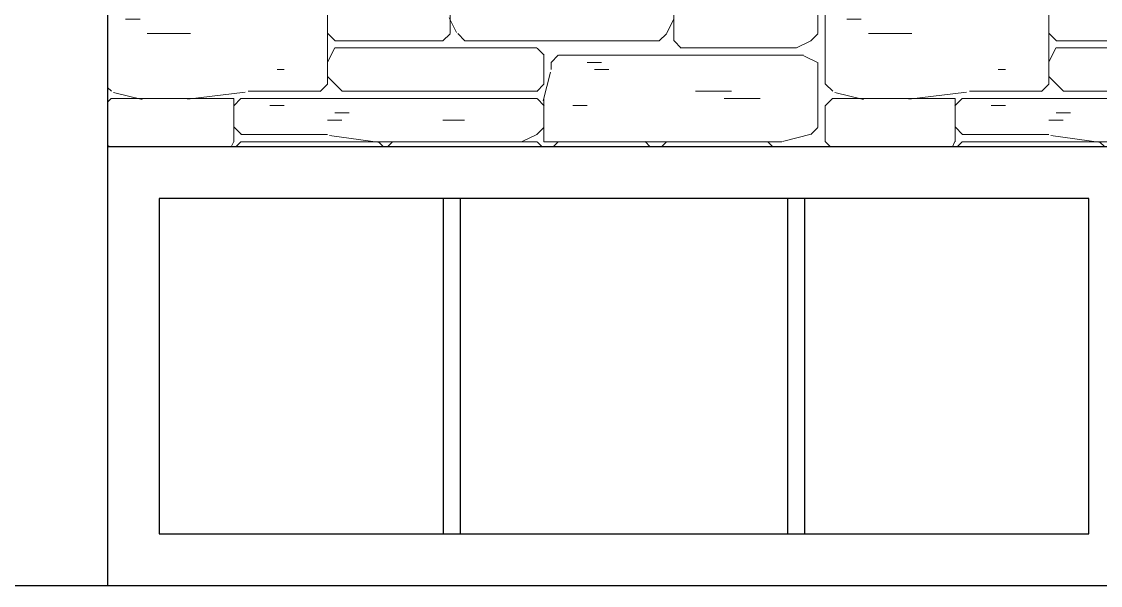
# Model space of a CAD drawing. Extents: x -12289450 to -10763036, y -7834513 to -6150123.
# Drawn here: x -11256972 to -11256270, y -7661361 to -7660994 of the extents above; entities that cross this region are included whole.
import ezdxf

# ---------------------------------------------------------------- set-up
doc = ezdxf.new("R2010")
doc.units = 0
doc.header["$LTSCALE"] = 25
doc.layers.add('RAZMER', color=7, linetype='Continuous', lineweight=9)
doc.layers.add('Двери демонтаж', color=15, linetype='Continuous', lineweight=9)

msp = doc.modelspace()

# ---------------------------------------------------------------- hatches: boundary and pattern name
at = {"layer": 'RAZMER', "lineweight": 9, "ltscale": 4}
h = msp.add_hatch(dxfattribs=at)
h.set_pattern_fill('DSLSTN', color=251, scale=168, style=0, pattern_type=2)
h.set_pattern_definition([(180, (-4778798.398981286, -3705200.155091851), (-5.746336696831177e-14, -469.224), [103.22928, -365.9947200000001]), (0, (-4779253.546261286, -3705218.924051852), (0, 469.224), [60.99912, -408.22488]), (0, (-4779192.547141286, -3705242.385251852), (0, 469.224), [32.84568, -436.37832]), (315, (-4779197.239381285, -3705237.693011852), (469.2239905311662, -1.119104808822158e-13), [6.635831496000001, -656.947116]), (270, (-4779197.239381285, -3705233.000771852), (469.224, -8.619505045246764e-14), [4.69224, -464.5317600000001]), (270, (-4779197.239381285, -3705223.616291852), (469.224, -8.619505045246764e-14), [9.38448, -459.83952]), (225, (-4779192.547141286, -3705218.924051852), (-7.460698725481052e-14, -469.2239905311662), [6.635831496000001, -656.947116]), (180, (-4779061.164421286, -3705218.924051852), (-5.746336696831177e-14, -469.224), [131.38272, -337.84128]), (135, (-4779056.472181285, -3705223.616291852), (-469.2239905311662, 3.730349362740526e-14), [6.635831496000001, -656.947116]), (90, (-4779056.472181285, -3705228.308531852), (-469.224, 2.873168348415588e-14), [4.69224, -464.5317600000001]), (180, (-4779061.164421286, -3704951.466371852), (-5.746336696831177e-14, -469.224), [197.07408, -272.14992]), (180, (-4779103.394581286, -3705045.311171852), (-5.746336696831177e-14, -469.224), [89.15256, -380.0714399999999]), (180, (-4778995.473061286, -3704834.160371852), (-5.746336696831177e-14, -469.224), [192.38184, -276.84216]), (225, (-4778920.397221286, -3705087.541331852), (-7.460698725481052e-14, -469.2239905311662), [6.635831496000001, -656.947116]), (315, (-4778920.397221286, -3705087.541331852), (469.2239905311662, -1.119104808822158e-13), [6.635831496000001, -656.947116]), (45, (-4779051.779941286, -3704918.620691852), (3.730349362740526e-14, 469.2239905311662), [6.635831496000001, -656.947116]), (0, (-4779187.854901286, -3704918.620691852), (0, 469.224), [136.07496, -333.14904]), (135, (-4778906.320501287, -3704984.312051852), (-469.2239905311662, 3.730349362740526e-14), [6.635831496000001, -656.947116]), (180, (-4778831.244661286, -3704984.312051852), (-5.746336696831177e-14, -469.224), [75.07584, -394.14816]), (225, (-4778986.088581286, -3704989.004291852), (-7.460698725481052e-14, -469.2239905311662), [6.635831496000001, -656.947116]), (180, (-4778826.552421286, -3704989.004291852), (-5.746336696831177e-14, -469.224), [159.53616, -309.6878400000001]), (0, (-4779225.392821286, -3705261.154211852), (0, 469.224), [9.38448, -459.83952]), (0, (-4779169.085941286, -3704998.388771852), (0, 469.224), [4.69224, -464.5317600000001]), (0, (-4779253.546261286, -3704974.927571852), (0, 469.224), [28.15344, -441.0705599999999]), (0, (-4779267.622981286, -3704965.543091852), (0, 469.224), [9.38448, -459.83952]), (0, (-4778850.013621286, -3704899.851731852), (0, 469.224), [18.76896, -450.4550400000001]), (0, (-4778840.629141286, -3704895.159491852), (0, 469.224), [37.53792, -431.6860800000001]), (0, (-4779169.085941286, -3705120.387011852), (0, 469.224), [4.69224, -464.5317600000001]), (0, (-4779230.085061286, -3705129.771491852), (0, 469.224), [42.23016000000001, -426.99384]), (0, (-4779281.699701286, -3705120.387011852), (0, 469.224), [14.07672, -455.14728]), (0, (-4778859.398101285, -3705247.077491852), (0, 469.224), [9.38448, -459.83952]), (0, (-4778850.013621286, -3705251.769731852), (0, 469.224), [14.07672, -455.14728]), (0, (-4778892.243781286, -3705223.616291852), (0, 469.224), [4.69224, -464.5317600000001]), (0, (-4778826.552421286, -3705214.231811852), (0, 469.224), [9.38448, -459.83952]), (0, (-4779112.779061286, -3705200.155091851), (0, 469.224), [9.38448, -459.83952]), (0, (-4779098.702341286, -3705167.309411852), (0, 469.224), [14.07672, -455.14728]), (0, (-4778986.088581286, -3705214.231811852), (0, 469.224), [4.69224, -464.5317600000001]), (0, (-4779000.165301286, -3705218.924051852), (0, 469.224), [42.23016000000001, -426.99384]), (0, (-4778920.397221286, -3705181.386131852), (0, 469.224), [4.69224, -464.5317600000001]), (0, (-4778915.704981286, -3705176.693891852), (0, 469.224), [18.76896, -450.4550400000001]), (0, (-4779000.165301286, -3705172.001651852), (0, 469.224), [4.69224, -464.5317600000001]), (0, (-4779033.010981286, -3705167.309411852), (0, 469.224), [46.9224, -422.3016]), (0, (-4778896.936021285, -3705129.771491852), (0, 469.224), [32.84568, -436.37832]), (0, (-4778948.550661286, -3705111.002531852), (0, 469.224), [14.07672, -455.14728]), (0, (-4779075.241141286, -3705073.464611852), (0, 469.224), [4.69224, -464.5317600000001]), (0, (-4779028.318741286, -3705064.080131852), (0, 469.224), [9.38448, -459.83952]), (0, (-4779023.626501285, -3705059.387891852), (0, 469.224), [9.38448, -459.83952]), (0, (-4779155.009221286, -3704843.544851852), (0, 469.224), [4.69224, -464.5317600000001]), (0, (-4779155.009221286, -3704871.698291852), (0, 469.224), [28.15344, -441.0705599999999]), (0, (-4779070.548901285, -3704852.929331852), (0, 469.224), [9.38448, -459.83952]), (0, (-4779061.164421286, -3704848.237091852), (0, 469.224), [37.53792, -431.6860800000001]), (0, (-4779103.394581286, -3704942.081891852), (0, 469.224), [9.38448, -459.83952]), (0, (-4779206.623861286, -3704932.697411852), (0, 469.224), [14.07672, -455.14728]), (0, (-4779211.316101286, -3704928.005171852), (0, 469.224), [60.99912, -408.22488]), (0, (-4778939.166181285, -3704951.466371852), (0, 469.224), [4.69224, -464.5317600000001]), (0, (-4779014.242021286, -3704942.081891852), (0, 469.224), [4.69224, -464.5317600000001]), (0, (-4779004.857541285, -3704946.774131852), (0, 469.224), [14.07672, -455.14728]), (0, (-4778878.167061286, -3705017.157731852), (0, 469.224), [23.4612, -445.7628]), (0, (-4778896.936021285, -3705012.465491852), (0, 469.224), [23.4612, -445.7628]), (0, (-4778976.704101285, -3705021.849971852), (0, 469.224), [9.38448, -459.83952]), (0, (-4778962.627381287, -3704998.388771852), (0, 469.224), [9.38448, -459.83952]), (0, (-4778967.319621285, -3704993.696531852), (0, 469.224), [9.38448, -459.83952]), (0, (-4779061.164421286, -3705031.234451852), (0, 469.224), [14.07672, -455.14728]), (0, (-4779131.548021286, -3705026.542211852), (0, 469.224), [9.38448, -459.83952]), (0, (-4779136.240261286, -3705031.234451852), (0, 469.224), [9.38448, -459.83952]), (0, (-4779173.778181287, -3705021.849971852), (0, 469.224), [9.38448, -459.83952]), (270, (-4779197.239381285, -3704787.237971852), (469.224, -8.619505045246764e-14), [42.23016000000001, -426.99384]), (243.43495, (-4779192.547141286, -3704777.853491852), (1.715287281811584e-05, -469.2239954051656), [10.49216767199994, -1038.724579199996]), (251.56505, (-4779108.086821286, -3704810.699171852), (-3.795795432637306e-06, -469.2239928359082), [14.8381674, -1468.978392]), (270, (-4779108.086821286, -3704791.930211852), (469.224, -8.619505045246764e-14), [18.76896, -450.4550400000001]), (288.43495, (-4779112.779061286, -3704777.853491852), (469.2240248655808, -938.4479967513748), [14.8381674, -1468.978392]), (333.43495, (-4779305.160901286, -3705143.848211852), (469.2239954051656, 1.715287278081234e-05), [10.492167672, -1038.7245792]), (296.56505, (-4779309.853141285, -3705134.463731852), (469.2240007918577, -469.2240200712275), [10.492167672, -1038.7245792]), (270, (-4779309.853141285, -3705115.694771852), (469.224, -8.619505045246764e-14), [18.76896, -450.4550400000001]), (206.56505, (-4779300.468661286, -3705111.002531852), (-469.2240200712273, -469.2240007918579), [10.492167672, -1038.7245792]), (26.565051, (-4779305.160901286, -3704810.699171852), (469.2240118817235, 469.2240089813617), [10.49216767199994, -1038.724579199996]), (348.69007, (-4779300.468661286, -3704848.237091852), (469.2239956685666, 2.190837310500626e-05), [23.92582584, -2368.656528]), (333.43495, (-4779309.853141285, -3704843.544851852), (469.2239954051656, 1.715287278081234e-05), [10.492167672, -1038.7245792]), (270, (-4779309.853141285, -3704815.391411852), (469.224, -8.619505045246764e-14), [28.15344, -441.0705599999999]), (225, (-4779305.160901286, -3704810.699171852), (-7.460698725481052e-14, -469.2239905311662), [6.635831496000001, -656.947116]), (0, (-4779305.160901286, -3705106.310291852), (0, 469.224), [98.53703999999999, -370.68696]), (315, (-4779314.545381285, -3705096.925811852), (469.2239905311662, -1.119104808822158e-13), [13.271658288, -650.311284]), (270, (-4779314.545381285, -3705068.772371852), (469.224, -8.619505045246764e-14), [28.15344, -441.0705599999999]), (243.43495, (-4779309.853141285, -3705059.387891852), (1.715287281811584e-05, -469.2239954051656), [10.49216767199994, -1038.724579199996]), (225, (-4779305.160901286, -3705054.695651852), (-7.460698725481052e-14, -469.2239905311662), [6.635831496000001, -656.947116]), (194.03624, (-4779286.391941286, -3705050.003411852), (-1407.672042781875, -469.223919999427), [19.34660279999988, -1915.313567999992]), (0, (-4779103.394581286, -3705045.311171852), (0, 469.224), [9.38448, -459.83952]), (0, (-4779230.085061286, -3705251.769731852), (0, 469.224), [23.4612, -445.7628]), (0, (-4779253.546261286, -3705256.461971852), (0, 469.224), [51.61464, -417.60936]), (45, (-4779253.546261286, -3704890.467251852), (3.730349362740526e-14, 469.2239905311662), [13.271658288, -650.311284]), (90, (-4779253.546261286, -3704909.236211852), (-469.224, 2.873168348415588e-14), [18.76896, -450.4550400000001]), (135, (-4779248.854021286, -3704913.928451852), (-469.2239905311662, 3.730349362740526e-14), [6.635831496000001, -656.947116]), (116.56505, (-4779192.547141286, -3704895.159491852), (-469.2240007918577, 469.2240200712274), [10.49216767199994, -1038.724579199996]), (90, (-4779192.547141286, -3704904.543971852), (-469.224, 2.873168348415588e-14), [9.38448, -459.83952]), (63.434949, (-4779197.239381285, -3704913.928451852), (-8.963369209524785e-06, 469.2239954051659), [10.49216767199994, -1038.724579199996]), (288.43495, (-4778896.936021285, -3704899.851731852), (469.2240248655808, -938.4479967513748), [14.8381674, -1468.978392]), (270, (-4778896.936021285, -3704895.159491852), (469.224, -8.619505045246764e-14), [4.69224, -464.5317600000001]), (243.43495, (-4778892.243781286, -3704885.775011852), (1.715287281811584e-05, -469.2239954051656), [10.49216767199994, -1038.724579199996]), (251.56505, (-4778840.629141286, -3705129.771491852), (-3.795795432637306e-06, -469.2239928359082), [14.8381674, -1468.978392]), (270, (-4778840.629141286, -3705106.310291852), (469.224, -8.619505045246764e-14), [23.4612, -445.7628]), (296.56505, (-4778845.321381286, -3705096.925811852), (469.2240007918577, -469.2240200712275), [10.492167672, -1038.7245792]), (288.43495, (-4779056.472181285, -3705129.771491852), (469.2240248655808, -938.4479967513748), [14.8381674, -1468.978392]), (270, (-4779056.472181285, -3705125.079251852), (469.224, -8.619505045246764e-14), [4.69224, -464.5317600000001]), (243.43495, (-4779051.779941286, -3705115.694771852), (1.715287281811584e-05, -469.2239954051656), [10.49216767199994, -1038.724579199996]), (243.43495, (-4779131.548021286, -3705134.463731852), (1.715287281811584e-05, -469.2239954051656), [10.49216767199994, -1038.724579199996]), (270, (-4779131.548021286, -3705125.079251852), (469.224, -8.619505045246764e-14), [9.38448, -459.83952]), (296.56505, (-4779136.240261286, -3705115.694771852), (469.2240007918577, -469.2240200712275), [10.492167672, -1038.7245792]), (315, (-4779056.472181285, -3704895.159491852), (469.2239905311662, -1.119104808822158e-13), [13.271658288, -650.311284]), (63.434949, (-4779136.240261286, -3704993.696531852), (-8.963369209524785e-06, 469.2239954051659), [10.49216767199994, -1038.724579199996]), (90, (-4779136.240261286, -3705003.081011852), (-469.224, 2.873168348415588e-14), [9.38448, -459.83952]), (135, (-4779126.855781285, -3705012.465491852), (-469.2239905311662, 3.730349362740526e-14), [13.271658288, -650.311284]), (90, (-4778817.167941285, -3705035.926691852), (-469.224, 2.873168348415588e-14), [42.23016000000001, -426.99384]), (45, (-4778821.860181286, -3705040.618931852), (3.730349362740526e-14, 469.2239905311662), [6.635831496000001, -656.947116]), (270, (-4778845.321381286, -3705050.003411852), (469.224, -8.619505045246764e-14), [32.84568, -436.37832]), (270, (-4778920.397221286, -3705050.003411852), (469.224, -8.619505045246764e-14), [37.53792, -431.6860800000001]), (108.43495, (-4778789.014501287, -3705218.924051852), (-469.2240248655809, 938.4479967513748), [14.8381674, -1468.978392]), (90, (-4778789.014501287, -3705247.077491852), (-469.224, 2.873168348415588e-14), [28.15344, -441.0705599999999]), (78.69006800000001, (-4778793.706741286, -3705270.538691852), (-5.529365925127649e-06, 469.2239956685671), [23.92582583999988, -2368.656527999985]), (278.1301, (-4778911.012741285, -3705237.693011852), (469.2238753301314, -2815.343942033805), [33.17914824, -3284.735664]), (270, (-4778911.012741285, -3705218.924051852), (469.224, -8.619505045246764e-14), [18.76896, -450.4550400000001]), (251.56505, (-4778906.320501287, -3705204.847331852), (-3.795795432637306e-06, -469.2239928359082), [14.8381674, -1468.978392]), (333.43495, (-4779145.624741286, -3705200.155091851), (469.2239954051656, 1.715287278081234e-05), [10.492167672, -1038.7245792]), (180, (-4779140.932501285, -3705218.924051852), (-5.746336696831177e-14, -469.224), [32.84568, -436.37832]), (0, (-4779192.547141286, -3705017.157731852), (0, 469.224), [192.38184, -276.84216]), (180, (-4779112.779061286, -3705242.385251852), (-5.746336696831177e-14, -469.224), [46.9224, -422.3016]), (189.46232, (-4779084.625621285, -3705237.693011852), (-2346.119932032379, -469.2238966853508), [28.54178376, -2825.636352]), (180, (-4779061.164421286, -3705237.693011852), (-5.746336696831177e-14, -469.224), [23.4612, -445.7628]), (0, (-4779098.702341286, -3705218.924051852), (0, 469.224), [14.07672, -455.14728]), (0, (-4779164.393701285, -3705218.924051852), (0, 469.224), [14.07672, -455.14728]), (180, (-4779244.161781285, -3705050.003411852), (-5.746336696831177e-14, -469.224), [42.23016000000001, -426.99384]), (90, (-4779197.239381285, -3705045.311171852), (-469.224, 2.873168348415588e-14), [28.15344, -441.0705599999999]), (63.434949, (-4779201.931621286, -3705054.695651852), (-8.963369209524785e-06, 469.2239954051659), [10.49216767199994, -1038.724579199996]), (0, (-4779216.008341286, -3705054.695651852), (0, 469.224), [14.07672, -455.14728]), (350.53768, (-4779244.161781285, -3705050.003411852), (469.2239953842266, 2.029215583165822e-05), [28.54178376, -2825.636352]), (0, (-4779230.085061286, -3705054.695651852), (0, 469.224), [23.4612, -445.7628]), (350.53768, (-4779258.238501285, -3705050.003411852), (469.2239953842266, 2.029215583165822e-05), [28.54178376, -2825.636352]), (350.53768, (-4778873.474821285, -3704806.006931852), (469.2239953842266, 2.029215583165822e-05), [28.54178376, -2825.636352]), (0, (-4778972.011861286, -3704806.006931852), (0, 469.224), [98.53703999999999, -370.68696]), (26.565051, (-4778981.396341286, -3704810.699171852), (469.2240118817235, 469.2240089813617), [10.49216767199994, -1038.724579199996]), (0, (-4779103.394581286, -3704810.699171852), (0, 469.224), [117.306, -351.9179999999999]), (0, (-4779126.855781285, -3704773.161251851), (0, 469.224), [9.38448, -459.83952]), (341.56505, (-4779140.932501285, -3704768.469011852), (469.2239928359081, -3.795795469940799e-06), [14.83816739999993, -1468.978391999992]), (0, (-4779159.701461286, -3704768.469011852), (0, 469.224), [18.76896, -450.4550400000001]), (9.462322200000001, (-4779187.854901286, -3704773.161251851), (2346.119914015473, 469.2239867698888), [28.54178376, -2825.636352]), (348.69007, (-4779225.392821286, -3704806.006931852), (469.2239956685666, 2.190837310500626e-05), [23.92582584, -2368.656528]), (0, (-4779295.776421286, -3704806.006931852), (0, 469.224), [70.3836, -398.8404]), (8.130102299999999, (-4779234.777301285, -3704852.929331852), (2815.343923197951, 469.2239883452786), [33.17914823999988, -3284.735663999984]), (0, (-4779277.007461286, -3704852.929331852), (0, 469.224), [42.23016000000001, -426.99384]), (281.3099300000001, (-4779197.239381285, -3704862.313811852), (469.2239304393793, -1876.896073772413), [23.92582584, -2368.656528]), (270, (-4779197.239381285, -3704848.237091852), (469.224, -8.619505045246764e-14), [14.07672, -455.14728]), (243.43495, (-4779192.547141286, -3704838.852611852), (1.715287281811584e-05, -469.2239954051656), [10.49216767199994, -1038.724579199996]), (0, (-4779042.395461286, -3704829.468131852), (0, 469.224), [28.15344, -441.0705599999999]), (0, (-4779159.701461286, -3704829.468131852), (0, 469.224), [23.4612, -445.7628]), (0, (-4779004.857541285, -3704890.467251852), (0, 469.224), [9.38448, -459.83952]), (9.462322200000001, (-4779033.010981286, -3704895.159491852), (2346.119914015473, 469.2239867698888), [28.54178376, -2825.636352]), (0, (-4779145.624741286, -3704895.159491852), (0, 469.224), [112.61376, -356.61024]), (0, (-4779145.624741286, -3704895.159491852), (0, 469.224), [32.84568, -436.37832]), (353.65981, (-4779187.854901286, -3704890.467251852), (469.2239882967547, 1.689548472727509e-05), [42.4900392, -4206.514032]), (180, (-4778831.244661286, -3704876.390531852), (-5.746336696831177e-14, -469.224), [154.84392, -314.38008]), (0, (-4778986.088581286, -3704852.929331852), (0, 469.224), [154.84392, -314.38008]), (0, (-4778906.320501287, -3704951.466371852), (0, 469.224), [103.22928, -365.9947200000001]), (0, (-4778906.320501287, -3704923.312931852), (0, 469.224), [103.22928, -365.9947200000001]), (0, (-4778972.011861286, -3704923.312931852), (0, 469.224), [65.69136, -403.53264]), (333.43495, (-4778981.396341286, -3704918.620691852), (469.2239954051656, 1.715287278081234e-05), [10.492167672, -1038.7245792]), (348.69007, (-4778925.089461286, -3704876.390531852), (469.2239956685666, 2.190837310500626e-05), [23.92582584, -2368.656528]), (14.036243, (-4778981.396341286, -3704881.082771852), (1407.672018213365, 469.2239937049628), [19.34660279999988, -1915.313567999992]), (180, (-4779136.240261286, -3705040.618931852), (-5.746336696831177e-14, -469.224), [37.53792, -431.6860800000001]), (0, (-4779258.238501285, -3704923.312931852), (0, 469.224), [197.07408, -272.14992]), (0, (-4779112.779061286, -3704956.158611852), (0, 469.224), [28.15344, -441.0705599999999]), (0, (-4779187.854901286, -3705012.465491852), (0, 469.224), [46.9224, -422.3016]), (165.96376, (-4779258.238501285, -3705017.157731852), (-469.2239836058466, -3.410503381573449e-05), [19.3466028, -1915.313568]), (180, (-4779225.392821286, -3705017.157731852), (-5.746336696831177e-14, -469.224), [32.84568, -436.37832]), (187.12502, (-4779187.854901286, -3705012.465491852), (-3284.568006836728, -469.2242115761472), [37.83005016000001, -3745.174776000001]), (0, (-4779277.007461286, -3704956.158611852), (0, 469.224), [136.07496, -333.14904]), (0, (-4779103.394581286, -3705275.230931852), (0, 469.224), [187.6896, -281.5344]), (0, (-4778957.935141286, -3705237.693011852), (0, 469.224), [23.4612, -445.7628]), (0, (-4779103.394581286, -3705242.385251852), (0, 469.224), [187.6896, -281.5344]), (296.56505, (-4779056.472181285, -3705223.616291852), (469.2240007918577, -469.2240200712275), [10.492167672, -1038.7245792]), (270, (-4779056.472181285, -3705218.924051852), (469.224, -8.619505045246764e-14), [4.69224, -464.5317600000001]), (255.96376, (-4779051.779941286, -3705200.155091851), (3.410503377843099e-05, -469.2239836058466), [19.3466028, -1915.313568]), (0, (-4779047.087701285, -3705195.462851852), (0, 469.224), [173.61288, -295.61112]), (284.03624, (-4778995.473061286, -3705125.079251852), (469.223919999427, -1407.672042781875), [19.3466028, -1915.313568]), (270, (-4778995.473061286, -3705111.002531852), (469.224, -8.619505045246764e-14), [14.07672, -455.14728]), (251.56505, (-4778990.780821285, -3705096.925811852), (-3.795795432637306e-06, -469.2239928359082), [14.8381674, -1468.978392]), (0, (-4779047.087701285, -3705153.232691851), (0, 469.224), [173.61288, -295.61112]), (180, (-4778859.398101285, -3705092.233571853), (-5.746336696831177e-14, -469.224), [56.30688000000001, -412.91712]), (206.56505, (-4778850.013621286, -3705087.541331852), (-469.2240200712273, -469.2240007918579), [10.492167672, -1038.7245792]), (315, (-4778995.473061286, -3705078.156851852), (469.2239905311662, -1.119104808822158e-13), [6.635831496000001, -656.947116]), (270, (-4778995.473061286, -3705068.772371852), (469.224, -8.619505045246764e-14), [9.38448, -459.83952]), (243.43495, (-4778990.780821285, -3705050.003411852), (1.715287281811584e-05, -469.2239954051656), [10.49216767199994, -1038.724579199996]), (135, (-4778920.397221286, -3705054.695651852), (-469.2239905311662, 3.730349362740526e-14), [13.271658288, -650.311284]), (165.96376, (-4778967.319621285, -3705092.233571853), (-469.2239836058466, -3.410503381573449e-05), [19.3466028, -1915.313568]), (180, (-4778925.089461286, -3705092.233571853), (-5.746336696831177e-14, -469.224), [42.23016000000001, -426.99384]), (0, (-4778990.780821285, -3705096.925811852), (0, 469.224), [145.45944, -323.7645600000001]), (26.565051, (-4779150.316981286, -3705200.155091851), (469.2240118817235, 469.2240089813617), [10.49216767199994, -1038.724579199996]), (0, (-4779169.085941286, -3705200.155091851), (0, 469.224), [18.76896, -450.4550400000001]), (0, (-4779286.391941286, -3705200.155091851), (0, 469.224), [46.9224, -422.3016]), (353.65981, (-4779328.622101285, -3705195.462851852), (469.2239882967547, 1.689548472727509e-05), [42.4900392, -4206.514032]), (0, (-4779328.622101285, -3705153.232691851), (0, 469.224), [187.6896, -281.5344]), (0, (-4779295.776421286, -3705148.540451852), (0, 469.224), [154.84392, -314.38008]), (0, (-4779300.468661286, -3705111.002531852), (0, 469.224), [159.53616, -309.6878400000001]), (260.53768, (-4779051.779941286, -3705186.078371852), (2.029215585963584e-05, -469.2239953842266), [28.54178376, -2825.636352]), (270, (-4779051.779941286, -3705167.309411852), (469.224, -8.619505045246764e-14), [18.76896, -450.4550400000001]), (288.43495, (-4779056.472181285, -3705153.232691851), (469.2240248655808, -938.4479967513748), [14.8381674, -1468.978392]), (284.03624, (-4779136.240261286, -3705195.462851852), (469.223919999427, -1407.672042781875), [19.3466028, -1915.313568]), (270, (-4779136.240261286, -3705176.693891852), (469.224, -8.619505045246764e-14), [18.76896, -450.4550400000001]), (258.69007, (-4779131.548021286, -3705153.232691851), (2.190837312365801e-05, -469.2239956685666), [23.92582584, -2368.656528]), (45, (-4779061.164421286, -3705143.848211852), (3.730349362740526e-14, 469.2239905311662), [6.635831496000001, -656.947116]), (11.309932, (-4779084.625621285, -3705148.540451852), (1876.896057393407, 469.2239959554106), [23.92582584, -2368.656528]), (0, (-4779108.086821286, -3705148.540451852), (0, 469.224), [23.4612, -445.7628]), (345.96376, (-4779126.855781285, -3705143.848211852), (469.2239836058466, 3.410503417011768e-05), [19.3466028, -1915.313568]), (198.43495, (-4779112.779061286, -3705106.310291852), (-938.4479967513748, -469.2240248655804), [14.8381674, -1468.978392]), (180, (-4779098.702341286, -3705106.310291852), (-5.746336696831177e-14, -469.224), [14.07672, -455.14728]), (165.96376, (-4779079.933381286, -3705111.002531852), (-469.2239836058466, -3.410503381573449e-05), [19.3466028, -1915.313568]), (180, (-4779061.164421286, -3705111.002531852), (-5.746336696831177e-14, -469.224), [18.76896, -450.4550400000001]), (0, (-4779112.779061286, -3705106.310291852), (0, 469.224), [4.69224, -464.5317600000001]), (0, (-4779192.547141286, -3705106.310291852), (0, 469.224), [84.46032000000001, -384.76368]), (345.96376, (-4779126.855781285, -3705064.080131852), (469.2239836058466, 3.410503417011768e-05), [19.3466028, -1915.313568]), (0, (-4779169.085941286, -3705064.080131852), (0, 469.224), [42.23016000000001, -426.99384]), (11.309932, (-4779192.547141286, -3705068.772371852), (1876.896057393407, 469.2239959554106), [23.92582584, -2368.656528]), (296.56505, (-4779201.931621286, -3705092.233571853), (469.2240007918577, -469.2240200712275), [10.492167672, -1038.7245792]), (270, (-4779201.931621286, -3705087.541331852), (469.224, -8.619505045246764e-14), [4.69224, -464.5317600000001]), (251.56505, (-4779197.239381285, -3705073.464611852), (-3.795795432637306e-06, -469.2239928359082), [14.8381674, -1468.978392]), (270, (-4779098.702341286, -3705050.003411852), (469.224, -8.619505045246764e-14), [56.30688000000001, -412.91712]), (351.8699, (-4779136.240261286, -3705040.618931852), (469.2239943325718, 2.213042301812962e-05), [33.17914824000001, -3284.735664]), (0, (-4779159.701461286, -3705040.618931852), (0, 469.224), [23.4612, -445.7628]), (0, (-4779014.242021286, -3705106.310291852), (0, 469.224), [14.07672, -455.14728]), (14.036243, (-4779033.010981286, -3705111.002531852), (1407.672018213365, 469.2239937049628), [19.34660279999988, -1915.313567999992]), (0, (-4779051.779941286, -3705111.002531852), (0, 469.224), [18.76896, -450.4550400000001]), (348.69007, (-4779075.241141286, -3705106.310291852), (469.2239956685666, 2.190837310500626e-05), [23.92582584, -2368.656528]), (0, (-4779098.702341286, -3705106.310291852), (0, 469.224), [23.4612, -445.7628]), (180, (-4779000.165301286, -3705045.311171852), (-5.746336696831177e-14, -469.224), [93.84479999999999, -375.3792]), (14.036243, (-4778840.629141286, -3705045.311171852), (1407.672018213365, 469.2239937049628), [19.34660279999988, -1915.313567999992]), (0, (-4778957.935141286, -3705045.311171852), (0, 469.224), [117.306, -351.9179999999999]), (243.43495, (-4778911.012741285, -3704965.543091852), (1.715287281811584e-05, -469.2239954051656), [10.49216767199994, -1038.724579199996]), (270, (-4778911.012741285, -3704951.466371852), (469.224, -8.619505045246764e-14), [14.07672, -455.14728]), (281.3099300000001, (-4778915.704981286, -3704928.005171852), (469.2239304393793, -1876.896073772413), [23.92582584, -2368.656528]), (296.56505, (-4779056.472181285, -3704965.543091852), (469.2240007918577, -469.2240200712275), [10.492167672, -1038.7245792]), (270, (-4779056.472181285, -3704942.081891852), (469.224, -8.619505045246764e-14), [23.4612, -445.7628]), (251.56505, (-4779051.779941286, -3704928.005171852), (-3.795795432637306e-06, -469.2239928359082), [14.8381674, -1468.978392]), (0, (-4779051.779941286, -3704928.005171852), (0, 469.224), [136.07496, -333.14904]), (0, (-4779047.087701285, -3704979.619811852), (0, 469.224), [126.69048, -342.5335200000001]), (26.565051, (-4778831.244661286, -3704984.312051852), (469.2240118817235, 469.2240089813617), [10.49216767199994, -1038.724579199996]), (333.43495, (-4778826.552421286, -3704989.004291852), (469.2239954051656, 1.715287278081234e-05), [10.492167672, -1038.7245792]), (90, (-4778990.780821285, -3704998.388771852), (-469.224, 2.873168348415588e-14), [4.69224, -464.5317600000001]), (75.963757, (-4778995.473061286, -3705017.157731852), (-9.536523418951504e-06, 469.2239836058477), [19.3466028, -1915.313568]), (90, (-4778995.473061286, -3705045.311171852), (-469.224, 2.873168348415588e-14), [28.15344, -441.0705599999999]), (0, (-4779131.548021286, -3704984.312051852), (0, 469.224), [131.38272, -337.84128]), (0, (-4779112.779061286, -3704979.619811852), (0, 469.224), [23.4612, -445.7628]), (180, (-4779061.164421286, -3704979.619811852), (-5.746336696831177e-14, -469.224), [70.3836, -398.8404]), (225, (-4779056.472181285, -3704974.927571852), (-7.460698725481052e-14, -469.2239905311662), [6.635831496000001, -656.947116]), (270, (-4779056.472181285, -3704960.850851852), (469.224, -8.619505045246764e-14), [14.07672, -455.14728]), (315, (-4779061.164421286, -3704956.158611852), (469.2239905311662, -1.119104808822158e-13), [6.635831496000001, -656.947116]), (0, (-4779131.548021286, -3704956.158611852), (0, 469.224), [70.3836, -398.8404]), (45, (-4779136.240261286, -3704960.850851852), (3.730349362740526e-14, 469.2239905311662), [6.635831496000001, -656.947116]), (90, (-4779136.240261286, -3704974.927571852), (-469.224, 2.873168348415588e-14), [14.07672, -455.14728]), (135, (-4779131.548021286, -3704979.619811852), (-469.2239905311662, 3.730349362740526e-14), [6.635831496000001, -656.947116]), (26.565051, (-4779009.549781285, -3705045.311171852), (469.2240118817235, 469.2240089813617), [10.49216767199994, -1038.724579199996]), (0, (-4779033.010981286, -3705045.311171852), (0, 469.224), [23.4612, -445.7628]), (0, (-4779192.547141286, -3705040.618931852), (0, 469.224), [18.76896, -450.4550400000001]), (180, (-4779000.165301286, -3705012.465491852), (-5.746336696831177e-14, -469.224), [126.69048, -342.5335200000001]), (180, (-4778821.860181286, -3704956.158611852), (-5.746336696831177e-14, -469.224), [84.46032000000001, -384.76368]), (225, (-4779056.472181285, -3705233.000771852), (-7.460698725481052e-14, -469.2239905311662), [6.635831496000001, -656.947116]), (45, (-4779201.931621286, -3705251.769731852), (3.730349362740526e-14, 469.2239905311662), [6.635831496000001, -656.947116]), (315, (-4779201.931621286, -3705223.616291852), (469.2239905311662, -1.119104808822158e-13), [6.635831496000001, -656.947116]), (45, (-4779258.238501285, -3705228.308531852), (3.730349362740526e-14, 469.2239905311662), [6.635831496000001, -656.947116]), (315, (-4779258.238501285, -3705247.077491852), (469.2239905311662, -1.119104808822158e-13), [6.635831496000001, -656.947116]), (45, (-4779258.238501285, -3705261.154211852), (3.730349362740526e-14, 469.2239905311662), [6.635831496000001, -656.947116]), (315, (-4779258.238501285, -3705270.538691852), (469.2239905311662, -1.119104808822158e-13), [6.635831496000001, -656.947116]), (225, (-4779197.239381285, -3705270.538691852), (-7.460698725481052e-14, -469.2239905311662), [6.635831496000001, -656.947116]), (315, (-4779201.931621286, -3705256.461971852), (469.2239905311662, -1.119104808822158e-13), [6.635831496000001, -656.947116]), (315, (-4779108.086821286, -3705270.538691852), (469.2239905311662, -1.119104808822158e-13), [6.635831496000001, -656.947116]), (45, (-4779108.086821286, -3705247.077491852), (3.730349362740526e-14, 469.2239905311662), [6.635831496000001, -656.947116]), (225, (-4778793.706741286, -3705270.538691852), (-7.460698725481052e-14, -469.2239905311662), [6.635831496000001, -656.947116]), (315, (-4778798.398981286, -3705200.155091851), (469.2239905311662, -1.119104808822158e-13), [6.635831496000001, -656.947116]), (45, (-4778906.320501287, -3705204.847331852), (3.730349362740526e-14, 469.2239905311662), [6.635831496000001, -656.947116]), (315, (-4778906.320501287, -3705270.538691852), (469.2239905311662, -1.119104808822158e-13), [6.635831496000001, -656.947116]), (225, (-4778911.012741285, -3705270.538691852), (-7.460698725481052e-14, -469.2239905311662), [6.635831496000001, -656.947116]), (315, (-4778915.704981286, -3705242.385251852), (469.2239905311662, -1.119104808822158e-13), [6.635831496000001, -656.947116]), (225, (-4778911.012741285, -3705233.000771852), (-7.460698725481052e-14, -469.2239905311662), [6.635831496000001, -656.947116]), (315, (-4778915.704981286, -3705200.155091851), (469.2239905311662, -1.119104808822158e-13), [6.635831496000001, -656.947116]), (315, (-4779051.779941286, -3705233.000771852), (469.2239905311662, -1.119104808822158e-13), [6.635831496000001, -656.947116]), (45, (-4779051.779941286, -3705200.155091851), (3.730349362740526e-14, 469.2239905311662), [6.635831496000001, -656.947116]), (45, (-4779061.164421286, -3705218.924051852), (3.730349362740526e-14, 469.2239905311662), [6.635831496000001, -656.947116]), (315, (-4779131.548021286, -3705214.231811852), (469.2239905311662, -1.119104808822158e-13), [6.635831496000001, -656.947116]), (225, (-4779136.240261286, -3705214.231811852), (-7.460698725481052e-14, -469.2239905311662), [6.635831496000001, -656.947116]), (315, (-4779258.238501285, -3705214.231811852), (469.2239905311662, -1.119104808822158e-13), [6.635831496000001, -656.947116]), (45, (-4779258.238501285, -3705204.847331852), (3.730349362740526e-14, 469.2239905311662), [6.635831496000001, -656.947116]), (135, (-4779047.087701285, -3705195.462851852), (-469.2239905311662, 3.730349362740526e-14), [6.635831496000001, -656.947116]), (225, (-4778868.782581287, -3705190.770611852), (-7.460698725481052e-14, -469.2239905311662), [6.635831496000001, -656.947116]), (315, (-4778873.474821285, -3705153.232691851), (469.2239905311662, -1.119104808822158e-13), [6.635831496000001, -656.947116]), (45, (-4779051.779941286, -3705157.924931852), (3.730349362740526e-14, 469.2239905311662), [6.635831496000001, -656.947116]), (315, (-4779061.164421286, -3705148.540451852), (469.2239905311662, -1.119104808822158e-13), [6.635831496000001, -656.947116]), (315, (-4779061.164421286, -3705111.002531852), (469.2239905311662, -1.119104808822158e-13), [6.635831496000001, -656.947116]), (45, (-4779131.548021286, -3705115.694771852), (3.730349362740526e-14, 469.2239905311662), [6.635831496000001, -656.947116]), (315, (-4779131.548021286, -3705139.155971852), (469.2239905311662, -1.119104808822158e-13), [6.635831496000001, -656.947116]), (45, (-4779131.548021286, -3705153.232691851), (3.730349362740526e-14, 469.2239905311662), [6.635831496000001, -656.947116]), (225, (-4779136.240261286, -3705190.770611852), (-7.460698725481052e-14, -469.2239905311662), [6.635831496000001, -656.947116]), (315, (-4779333.314341286, -3705190.770611852), (469.2239905311662, -1.119104808822158e-13), [6.635831496000001, -656.947116]), (225, (-4779328.622101285, -3705153.232691851), (-7.460698725481052e-14, -469.2239905311662), [6.635831496000001, -656.947116]), (315, (-4779140.932501285, -3705153.232691851), (469.2239905311662, -1.119104808822158e-13), [6.635831496000001, -656.947116]), (225, (-4779136.240261286, -3705143.848211852), (-7.460698725481052e-14, -469.2239905311662), [6.635831496000001, -656.947116]), (315, (-4779140.932501285, -3705111.002531852), (469.2239905311662, -1.119104808822158e-13), [6.635831496000001, -656.947116]), (225, (-4779201.931621286, -3705101.618051852), (-7.460698725481052e-14, -469.2239905311662), [6.635831496000001, -656.947116]), (315, (-4779206.623861286, -3705054.695651852), (469.2239905311662, -1.119104808822158e-13), [6.635831496000001, -656.947116]), (45, (-4779281.699701286, -3705021.849971852), (3.730349362740526e-14, 469.2239905311662), [6.635831496000001, -656.947116]), (315, (-4779281.699701286, -3705045.311171852), (469.2239905311662, -1.119104808822158e-13), [6.635831496000001, -656.947116]), (45, (-4779098.702341286, -3705050.003411852), (3.730349362740526e-14, 469.2239905311662), [6.635831496000001, -656.947116]), (45, (-4779108.086821286, -3705106.310291852), (3.730349362740526e-14, 469.2239905311662), [6.635831496000001, -656.947116]), (315, (-4779197.239381285, -3705101.618051852), (469.2239905311662, -1.119104808822158e-13), [6.635831496000001, -656.947116]), (45, (-4779197.239381285, -3705073.464611852), (3.730349362740526e-14, 469.2239905311662), [6.635831496000001, -656.947116]), (315, (-4779108.086821286, -3705068.772371852), (469.2239905311662, -1.119104808822158e-13), [6.635831496000001, -656.947116]), (225, (-4779098.702341286, -3705059.387891852), (-7.460698725481052e-14, -469.2239905311662), [6.635831496000001, -656.947116]), (315, (-4779103.394581286, -3705045.311171852), (469.2239905311662, -1.119104808822158e-13), [6.635831496000001, -656.947116]), (315, (-4779197.239381285, -3705059.387891852), (469.2239905311662, -1.119104808822158e-13), [6.635831496000001, -656.947116]), (45, (-4779197.239381285, -3705050.003411852), (3.730349362740526e-14, 469.2239905311662), [6.635831496000001, -656.947116]), (315, (-4779197.239381285, -3705035.926691852), (469.2239905311662, -1.119104808822158e-13), [6.635831496000001, -656.947116]), (45, (-4779197.239381285, -3705021.849971852), (3.730349362740526e-14, 469.2239905311662), [6.635831496000001, -656.947116]), (315, (-4779000.165301286, -3705017.157731852), (469.2239905311662, -1.119104808822158e-13), [6.635831496000001, -656.947116]), (225, (-4778995.473061286, -3705035.926691852), (-7.460698725481052e-14, -469.2239905311662), [6.635831496000001, -656.947116]), (315, (-4779000.165301286, -3705045.311171852), (469.2239905311662, -1.119104808822158e-13), [6.635831496000001, -656.947116]), (45, (-4779000.165301286, -3705106.310291852), (3.730349362740526e-14, 469.2239905311662), [6.635831496000001, -656.947116]), (45, (-4779000.165301286, -3705148.540451852), (3.730349362740526e-14, 469.2239905311662), [6.635831496000001, -656.947116]), (315, (-4779051.779941286, -3705143.848211852), (469.2239905311662, -1.119104808822158e-13), [6.635831496000001, -656.947116]), (45, (-4779051.779941286, -3705115.694771852), (3.730349362740526e-14, 469.2239905311662), [6.635831496000001, -656.947116]), (315, (-4779000.165301286, -3705111.002531852), (469.2239905311662, -1.119104808822158e-13), [6.635831496000001, -656.947116]), (135, (-4778986.088581286, -3705148.540451852), (-469.2239905311662, 3.730349362740526e-14), [6.635831496000001, -656.947116]), (225, (-4778845.321381286, -3705143.848211852), (-7.460698725481052e-14, -469.2239905311662), [6.635831496000001, -656.947116]), (315, (-4778990.780821285, -3705082.849091852), (469.2239905311662, -1.119104808822158e-13), [6.635831496000001, -656.947116]), (45, (-4778990.780821285, -3705050.003411852), (3.730349362740526e-14, 469.2239905311662), [6.635831496000001, -656.947116]), (45, (-4778850.013621286, -3705087.541331852), (3.730349362740526e-14, 469.2239905311662), [6.635831496000001, -656.947116]), (45, (-4778920.397221286, -3705050.003411852), (3.730349362740526e-14, 469.2239905311662), [6.635831496000001, -656.947116]), (315, (-4778850.013621286, -3705045.311171852), (469.2239905311662, -1.119104808822158e-13), [6.635831496000001, -656.947116]), (135, (-4778817.167941285, -3704960.850851852), (-469.2239905311662, 3.730349362740526e-14), [6.635831496000001, -656.947116]), (45, (-4778821.860181286, -3704979.619811852), (3.730349362740526e-14, 469.2239905311662), [6.635831496000001, -656.947116]), (225, (-4778995.473061286, -3705007.773251852), (-7.460698725481052e-14, -469.2239905311662), [6.635831496000001, -656.947116]), (315, (-4779000.165301286, -3704984.312051852), (469.2239905311662, -1.119104808822158e-13), [6.635831496000001, -656.947116]), (135, (-4778798.398981286, -3704928.005171852), (-469.2239905311662, 3.730349362740526e-14), [6.635831496000001, -656.947116]), (45, (-4778803.091221285, -3704951.466371852), (3.730349362740526e-14, 469.2239905311662), [6.635831496000001, -656.947116]), (315, (-4778911.012741285, -3704946.774131852), (469.2239905311662, -1.119104808822158e-13), [6.635831496000001, -656.947116]), (45, (-4778911.012741285, -3704928.005171852), (3.730349362740526e-14, 469.2239905311662), [6.635831496000001, -656.947116]), (45, (-4778911.012741285, -3704960.850851852), (3.730349362740526e-14, 469.2239905311662), [6.635831496000001, -656.947116]), (225, (-4778915.704981286, -3704974.927571852), (-7.460698725481052e-14, -469.2239905311662), [6.635831496000001, -656.947116]), (315, (-4779051.779941286, -3704974.927571852), (469.2239905311662, -1.119104808822158e-13), [6.635831496000001, -656.947116]), (225, (-4779136.240261286, -3705007.773251852), (-7.460698725481052e-14, -469.2239905311662), [6.635831496000001, -656.947116]), (315, (-4779281.699701286, -3705007.773251852), (469.2239905311662, -1.119104808822158e-13), [6.635831496000001, -656.947116]), (45, (-4779281.699701286, -3704960.850851852), (3.730349362740526e-14, 469.2239905311662), [6.635831496000001, -656.947116]), (315, (-4779140.932501285, -3704956.158611852), (469.2239905311662, -1.119104808822158e-13), [6.635831496000001, -656.947116]), (225, (-4779056.472181285, -3704946.774131852), (-7.460698725481052e-14, -469.2239905311662), [6.635831496000001, -656.947116]), (315, (-4779061.164421286, -3704923.312931852), (469.2239905311662, -1.119104808822158e-13), [6.635831496000001, -656.947116]), (315, (-4779262.930741286, -3704946.774131852), (469.2239905311662, -1.119104808822158e-13), [6.635831496000001, -656.947116]), (225, (-4779258.238501285, -3704923.312931852), (-7.460698725481052e-14, -469.2239905311662), [6.635831496000001, -656.947116]), (315, (-4779291.084181286, -3704871.698291852), (469.2239905311662, -1.119104808822158e-13), [6.635831496000001, -656.947116]), (45, (-4779291.084181286, -3704857.621571852), (3.730349362740526e-14, 469.2239905311662), [6.635831496000001, -656.947116]), (315, (-4779201.931621286, -3704810.699171852), (469.2239905311662, -1.119104808822158e-13), [6.635831496000001, -656.947116]), (225, (-4779197.239381285, -3704843.544851852), (-7.460698725481052e-14, -469.2239905311662), [6.635831496000001, -656.947116]), (315, (-4779201.931621286, -3704852.929331852), (469.2239905311662, -1.119104808822158e-13), [6.635831496000001, -656.947116]), (225, (-4779197.239381285, -3704871.698291852), (-7.460698725481052e-14, -469.2239905311662), [6.635831496000001, -656.947116]), (315, (-4779248.854021286, -3704913.928451852), (469.2239905311662, -1.119104808822158e-13), [6.635831496000001, -656.947116]), (225, (-4779197.239381285, -3704913.928451852), (-7.460698725481052e-14, -469.2239905311662), [6.635831496000001, -656.947116]), (315, (-4779201.931621286, -3704881.082771852), (469.2239905311662, -1.119104808822158e-13), [6.635831496000001, -656.947116]), (315, (-4779192.547141286, -3704913.928451852), (469.2239905311662, -1.119104808822158e-13), [6.635831496000001, -656.947116]), (45, (-4779192.547141286, -3704899.851731852), (3.730349362740526e-14, 469.2239905311662), [6.635831496000001, -656.947116]), (315, (-4779056.472181285, -3704895.159491852), (469.2239905311662, -1.119104808822158e-13), [6.635831496000001, -656.947116]), (315, (-4779047.087701285, -3704918.620691852), (469.2239905311662, -1.119104808822158e-13), [6.635831496000001, -656.947116]), (45, (-4779047.087701285, -3704899.851731852), (3.730349362740526e-14, 469.2239905311662), [6.635831496000001, -656.947116]), (225, (-4778986.088581286, -3704918.620691852), (-7.460698725481052e-14, -469.2239905311662), [6.635831496000001, -656.947116]), (315, (-4778990.780821285, -3704895.159491852), (469.2239905311662, -1.119104808822158e-13), [6.635831496000001, -656.947116]), (315, (-4778986.088581286, -3704913.928451852), (469.2239905311662, -1.119104808822158e-13), [6.635831496000001, -656.947116]), (225, (-4778896.936021285, -3704913.928451852), (-7.460698725481052e-14, -469.2239905311662), [13.271658288, -650.311284]), (315, (-4778892.243781286, -3704913.928451852), (469.2239905311662, -1.119104808822158e-13), [6.635831496000001, -656.947116]), (225, (-4778784.322261286, -3704913.928451852), (-7.460698725481052e-14, -469.2239905311662), [6.635831496000001, -656.947116]), (315, (-4778789.014501287, -3704881.082771852), (469.2239905311662, -1.119104808822158e-13), [6.635831496000001, -656.947116]), (45, (-4778892.243781286, -3704885.775011852), (3.730349362740526e-14, 469.2239905311662), [6.635831496000001, -656.947116]), (315, (-4778901.628261286, -3704881.082771852), (469.2239905311662, -1.119104808822158e-13), [6.635831496000001, -656.947116]), (45, (-4778986.088581286, -3704885.775011852), (3.730349362740526e-14, 469.2239905311662), [6.635831496000001, -656.947116]), (45, (-4778995.473061286, -3704890.467251852), (3.730349362740526e-14, 469.2239905311662), [6.635831496000001, -656.947116]), (315, (-4779192.547141286, -3704885.775011852), (469.2239905311662, -1.119104808822158e-13), [6.635831496000001, -656.947116]), (225, (-4779187.854901286, -3704834.160371852), (-7.460698725481052e-14, -469.2239905311662), [6.635831496000001, -656.947116]), (315, (-4778995.473061286, -3704834.160371852), (469.2239905311662, -1.119104808822158e-13), [6.635831496000001, -656.947116]), (225, (-4778986.088581286, -3704824.775891852), (-7.460698725481052e-14, -469.2239905311662), [6.635831496000001, -656.947116]), (315, (-4779108.086821286, -3704824.775891852), (469.2239905311662, -1.119104808822158e-13), [6.635831496000001, -656.947116]), (45, (-4779108.086821286, -3704815.391411852), (3.730349362740526e-14, 469.2239905311662), [6.635831496000001, -656.947116]), (45, (-4779117.471301286, -3704829.468131852), (3.730349362740526e-14, 469.2239905311662), [6.635831496000001, -656.947116]), (45, (-4779192.547141286, -3704777.853491852), (3.730349362740526e-14, 469.2239905311662), [6.635831496000001, -656.947116]), (315, (-4779117.471301286, -3704773.161251851), (469.2239905311662, -1.119104808822158e-13), [6.635831496000001, -656.947116]), (45, (-4778831.244661286, -3704876.390531852), (3.730349362740526e-14, 469.2239905311662), [6.635831496000001, -656.947116]), (315, (-4778990.780821285, -3704871.698291852), (469.2239905311662, -1.119104808822158e-13), [6.635831496000001, -656.947116]), (225, (-4778986.088581286, -3704852.929331852), (-7.460698725481052e-14, -469.2239905311662), [6.635831496000001, -656.947116]), (315, (-4778831.244661286, -3704852.929331852), (469.2239905311662, -1.119104808822158e-13), [6.635831496000001, -656.947116]), (45, (-4778845.321381286, -3704848.237091852), (3.730349362740526e-14, 469.2239905311662), [6.635831496000001, -656.947116]), (315, (-4778986.088581286, -3704843.544851852), (469.2239905311662, -1.119104808822158e-13), [6.635831496000001, -656.947116]), (45, (-4778986.088581286, -3704815.391411852), (3.730349362740526e-14, 469.2239905311662), [6.635831496000001, -656.947116]), (315, (-4778845.321381286, -3704810.699171852), (469.2239905311662, -1.119104808822158e-13), [6.635831496000001, -656.947116]), (270, (-4779333.314341286, -3705157.924931852), (469.224, -8.619505045246764e-14), [32.84568, -436.37832]), (270, (-4779197.239381285, -3704820.083651852), (469.224, -8.619505045246764e-14), [23.4612, -445.7628]), (270, (-4778990.780821285, -3704838.852611852), (469.224, -8.619505045246764e-14), [46.9224, -422.3016]), (270, (-4778986.088581286, -3704885.775011852), (469.224, -8.619505045246764e-14), [32.84568, -436.37832]), (90, (-4778896.936021285, -3704913.928451852), (-469.224, 2.873168348415588e-14), [28.15344, -441.0705599999999]), (0, (-4779187.854901286, -3704895.159491852), (0, 469.224), [131.38272, -337.84128]), (90, (-4779192.547141286, -3704913.928451852), (-469.224, 2.873168348415588e-14), [14.07672, -455.14728]), (0, (-4779042.395461286, -3704895.159491852), (0, 469.224), [51.61464, -417.60936]), (270, (-4778986.088581286, -3704899.851731852), (469.224, -8.619505045246764e-14), [14.07672, -455.14728]), (90, (-4779047.087701285, -3704918.620691852), (-469.224, 2.873168348415588e-14), [18.76896, -450.4550400000001]), (270, (-4779136.240261286, -3704960.850851852), (469.224, -8.619505045246764e-14), [46.9224, -422.3016]), (270, (-4779281.699701286, -3704960.850851852), (469.224, -8.619505045246764e-14), [46.9224, -422.3016]), (270, (-4779262.930741286, -3704928.005171852), (469.224, -8.619505045246764e-14), [18.76896, -450.4550400000001]), (90, (-4778817.167941285, -3704974.927571852), (-469.224, 2.873168348415588e-14), [14.07672, -455.14728]), (270, (-4778911.012741285, -3704960.850851852), (469.224, -8.619505045246764e-14), [18.76896, -450.4550400000001]), (90, (-4778798.398981286, -3704946.774131852), (-469.224, 2.873168348415588e-14), [18.76896, -450.4550400000001]), (0, (-4778887.551541286, -3704881.082771852), (0, 469.224), [93.84479999999999, -375.3792]), (270, (-4778784.322261286, -3704885.775011852), (469.224, -8.619505045246764e-14), [28.15344, -441.0705599999999]), (0, (-4779244.161781285, -3704918.620691852), (0, 469.224), [42.23016000000001, -426.99384]), (270, (-4779291.084181286, -3704857.621571852), (469.224, -8.619505045246764e-14), [14.07672, -455.14728]), (270, (-4778990.780821285, -3704857.621571852), (469.224, -8.619505045246764e-14), [14.07672, -455.14728]), (0, (-4779042.395461286, -3704923.312931852), (0, 469.224), [51.61464, -417.60936]), (180, (-4779201.931621286, -3704881.082771852), (-5.746336696831177e-14, -469.224), [42.23016000000001, -426.99384]), (180, (-4778789.014501287, -3704881.082771852), (-5.746336696831177e-14, -469.224), [4.69224, -464.5317600000001]), (180, (-4778789.014501287, -3704918.620691852), (-5.746336696831177e-14, -469.224), [4.69224, -464.5317600000001]), (0, (-4779262.930741286, -3704876.390531852), (0, 469.224), [60.99912, -408.22488]), (90, (-4779197.239381285, -3704871.698291852), (-469.224, 2.873168348415588e-14), [14.07672, -455.14728]), (180, (-4779201.931621286, -3704852.929331852), (-5.746336696831177e-14, -469.224), [60.99912, -408.22488]), (270, (-4779056.472181285, -3704928.005171852), (469.224, -8.619505045246764e-14), [18.76896, -450.4550400000001]), (270, (-4778826.552421286, -3704857.621571852), (469.224, -8.619505045246764e-14), [14.07672, -455.14728]), (0, (-4779286.391941286, -3704852.929331852), (0, 469.224), [23.4612, -445.7628]), (0, (-4779286.391941286, -3704876.390531852), (0, 469.224), [23.4612, -445.7628]), (0, (-4778887.551541286, -3704918.620691852), (0, 469.224), [93.84479999999999, -375.3792]), (270, (-4778911.012741285, -3704928.005171852), (469.224, -8.619505045246764e-14), [18.76896, -450.4550400000001]), (90, (-4778995.473061286, -3705035.926691852), (-469.224, 2.873168348415588e-14), [14.07672, -455.14728]), (180, (-4779197.239381285, -3705017.157731852), (-5.746336696831177e-14, -469.224), [65.69136, -403.53264]), (270, (-4778995.473061286, -3704989.004291852), (469.224, -8.619505045246764e-14), [18.76896, -450.4550400000001]), (270, (-4779201.931621286, -3705059.387891852), (469.224, -8.619505045246764e-14), [42.23016000000001, -426.99384]), (180, (-4779206.623861286, -3705106.310291852), (-5.746336696831177e-14, -469.224), [56.30688000000001, -412.91712]), (270, (-4779136.240261286, -3705157.924931852), (469.224, -8.619505045246764e-14), [32.84568, -436.37832]), (0, (-4779197.239381285, -3704829.468131852), (0, 469.224), [79.76808, -389.45592]), (270, (-4779258.238501285, -3705228.308531852), (469.224, -8.619505045246764e-14), [18.76896, -450.4550400000001]), (0, (-4779253.546261286, -3705275.230931852), (0, 469.224), [51.61464, -417.60936]), (90, (-4779197.239381285, -3705270.538691852), (-469.224, 2.873168348415588e-14), [9.38448, -459.83952]), (180, (-4779201.931621286, -3705223.616291852), (-5.746336696831177e-14, -469.224), [51.61464, -417.60936]), (270, (-4779108.086821286, -3704820.083651852), (469.224, -8.619505045246764e-14), [4.69224, -464.5317600000001]), (0, (-4779103.394581286, -3704829.468131852), (0, 469.224), [112.61376, -356.61024]), (90, (-4778986.088581286, -3704824.775891852), (-469.224, 2.873168348415588e-14), [4.69224, -464.5317600000001]), (90, (-4779108.086821286, -3704820.083651852), (-469.224, 2.873168348415588e-14), [4.69224, -464.5317600000001]), (270, (-4778986.088581286, -3704810.699171852), (469.224, -8.619505045246764e-14), [9.38448, -459.83952]), (270, (-4778986.088581286, -3704820.083651852), (469.224, -8.619505045246764e-14), [23.4612, -445.7628]), (0, (-4778981.396341286, -3704848.237091852), (0, 469.224), [136.07496, -333.14904]), (90, (-4778840.629141286, -3704843.544851852), (-469.224, 2.873168348415588e-14), [23.4612, -445.7628]), (90, (-4778986.088581286, -3704820.083651852), (-469.224, 2.873168348415588e-14), [4.69224, -464.5317600000001]), (270, (-4778840.629141286, -3704815.391411852), (469.224, -8.619505045246764e-14), [4.69224, -464.5317600000001]), (0, (-4778901.628261286, -3705275.230931852), (0, 469.224), [103.22928, -365.9947200000001]), (90, (-4779197.239381285, -3704820.083651852), (-469.224, 2.873168348415588e-14), [4.69224, -464.5317600000001]), (0, (-4779253.546261286, -3705251.769731852), (0, 469.224), [51.61464, -417.60936]), (270, (-4779258.238501285, -3705261.154211852), (469.224, -8.619505045246764e-14), [9.38448, -459.83952]), (90, (-4779197.239381285, -3705247.077491852), (-469.224, 2.873168348415588e-14), [18.76896, -450.4550400000001]), (270, (-4779108.086821286, -3705247.077491852), (469.224, -8.619505045246764e-14), [23.4612, -445.7628]), (90, (-4778911.012741285, -3705270.538691852), (-469.224, 2.873168348415588e-14), [23.4612, -445.7628]), (270, (-4779136.240261286, -3705204.847331852), (469.224, -8.619505045246764e-14), [9.38448, -459.83952]), (90, (-4779258.238501285, -3705214.231811852), (-469.224, 2.873168348415588e-14), [9.38448, -459.83952]), (0, (-4779253.546261286, -3705200.155091851), (0, 469.224), [107.92152, -361.30248]), (270, (-4779056.472181285, -3705228.308531852), (469.224, -8.619505045246764e-14), [4.69224, -464.5317600000001]), (90, (-4779197.239381285, -3705233.000771852), (-469.224, 2.873168348415588e-14), [4.69224, -464.5317600000001]), (0, (-4779047.087701285, -3705237.693011852), (0, 469.224), [131.38272, -337.84128]), (90, (-4778911.012741285, -3705233.000771852), (-469.224, 2.873168348415588e-14), [28.15344, -441.0705599999999]), (177.95459, (-4778915.704981286, -3705200.155091851), (-469.2240080161876, 1.295089689623552e-05), [131.46648144, -13015.18176]), (0, (-4779047.087701285, -3705148.540451852), (0, 469.224), [46.9224, -422.3016]), (90, (-4778995.473061286, -3705143.848211852), (-469.224, 2.873168348415588e-14), [28.15344, -441.0705599999999]), (180, (-4779000.165301286, -3705111.002531852), (-5.746336696831177e-14, -469.224), [46.9224, -422.3016]), (0, (-4778986.088581286, -3705148.540451852), (0, 469.224), [136.07496, -333.14904]), (180, (-4778929.781701285, -3705045.311171852), (-5.746336696831177e-14, -469.224), [65.69136, -403.53264]), (90, (-4779056.472181285, -3705139.155971852), (-469.224, 2.873168348415588e-14), [23.4612, -445.7628]), (270, (-4779131.548021286, -3705115.694771852), (469.224, -8.619505045246764e-14), [23.4612, -445.7628]), (90, (-4779051.779941286, -3705190.770611852), (-469.224, 2.873168348415588e-14), [32.84568, -436.37832]), (270, (-4778868.782581287, -3705157.924931852), (469.224, -8.619505045246764e-14), [32.84568, -436.37832]), (180, (-4779061.164421286, -3705148.540451852), (-5.746336696831177e-14, -469.224), [65.69136, -403.53264]), (0, (-4779126.855781285, -3705218.924051852), (0, 469.224), [65.69136, -403.53264]), (180, (-4779262.930741286, -3705017.157731852), (-5.746336696831177e-14, -469.224), [14.07672, -455.14728]), (270, (-4779281.699701286, -3705021.849971852), (469.224, -8.619505045246764e-14), [23.4612, -445.7628]), (90, (-4779197.239381285, -3705035.926691852), (-469.224, 2.873168348415588e-14), [14.07672, -455.14728]), (90, (-4779103.394581286, -3705101.618051852), (-469.224, 2.873168348415588e-14), [28.15344, -441.0705599999999]), (270, (-4779197.239381285, -3705050.003411852), (469.224, -8.619505045246764e-14), [9.38448, -459.83952]), (0, (-4779192.547141286, -3705064.080131852), (0, 469.224), [89.15256, -380.0714399999999]), (90, (-4779098.702341286, -3705059.387891852), (-469.224, 2.873168348415588e-14), [9.38448, -459.83952]), (270, (-4778995.473061286, -3705050.003411852), (469.224, -8.619505045246764e-14), [51.61464, -417.60936])])
h.paths.add_polyline_path([(-11256338.47340194, -7661075.825215508), (-11256244.26921578, -7661075.825215508), (-11256244.26921578, -7660644.625215926), (-11256916.26921578, -7660644.625215928), (-11256916.26921591, -7661075.825215508), (-11256763.73564066, -7661075.825215508)])

# ---------------------------------------------------------------- linework, layer by layer
at = {"layer": 'RAZMER', "lineweight": 25, "ltscale": 4}
msp.add_line((-11257000.26921577, -7661361.425215513), (-11256627.30921578, -7661361.425215515), dxfattribs=at)
at = {"layer": 'RAZMER', "lineweight": 0, "ltscale": 4}
msp.add_line((-11256916.26921578, -7661361.425215513), (-11256244.26921578, -7661361.42521551), dxfattribs=at)
at = {"layer": 'RAZMER', "lineweight": 25, "ltscale": 4}
msp.add_lwpolyline([(-11256916.26921578, -7659636.62888934), (-11256916.26921594, -7661361.425215513)], dxfattribs=at)
at = {"layer": 'Двери демонтаж', "lineweight": 30, "ltscale": 50}
msp.add_lwpolyline([(-11256244.26921578, -7661075.825215508), (-11256916.26921591, -7661075.825215508), (-11256916.26921591, -7661361.425215508), (-11256244.26921578, -7661361.425215508)], close=True, dxfattribs=at)
at = {"layer": 'Двери демонтаж', "lineweight": 25, "ltscale": 50}
msp.add_lwpolyline([(-11256277.86921579, -7661109.425215508), (-11256882.66921591, -7661109.425215508), (-11256882.66921591, -7661327.825215506), (-11256277.86921579, -7661327.825215506)], close=True, dxfattribs=at)
for points in [[(-11256697.86921579, -7661327.825215506), (-11256697.86921579, -7661109.425215508)], [(-11256686.66921579, -7661327.825215506), (-11256686.66921579, -7661109.425215508)], [(-11256473.86921579, -7661327.825215506), (-11256473.86921579, -7661109.425215508)], [(-11256462.66921579, -7661327.825215506), (-11256462.66921579, -7661109.425215508)]]:
    msp.add_lwpolyline(points, dxfattribs=at)

doc.saveas('drawing.dxf')
